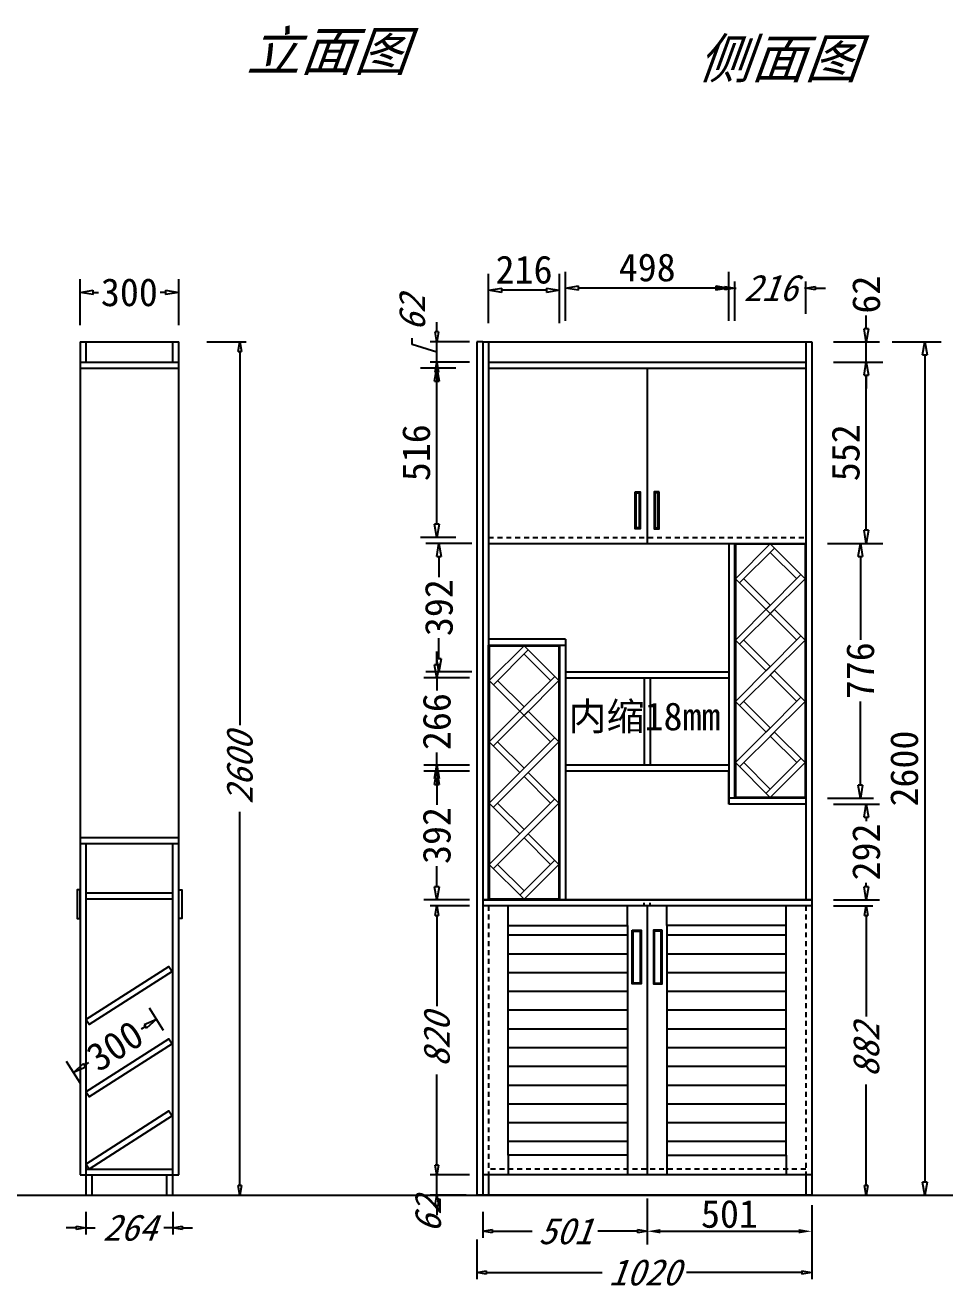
# Model space of a CAD drawing. Header units: millimetres. Extents: x 366509 to 398313, y -1245498 to -1202747.
# Drawn here: x 387162 to 389962, y -1229174 to -1225322 of the extents above; entities that cross this region are included whole.
import ezdxf

# ---------------------------------------------------------------- set-up
doc = ezdxf.new("R2010")
doc.units = ezdxf.units.MM
doc.header["$LTSCALE"] = 20
doc.linetypes.add('JIS_02_0.7', pattern=[1.35, 0.75, -0.6])
doc.layers.get('Defpoints').update_dxf_attribs({"color": 250})
doc.styles.get("Standard").update_dxf_attribs({"font": 'SimSun.ttf', "height": 85})
doc.styles.add('text', font='SimSun.ttf', dxfattribs={"height": 85})
doc.styles.add('汉字', font='SimSun.ttf', dxfattribs={"oblique": 20, "height": 80})
doc.dimstyles.new('200', dxfattribs={"dimtxt": 90, "dimasz": 40, "dimexe": 50, "dimexo": 100, "dimgap": 20, "dimtad": 1, "dimdec": 0, "dimtxsty": 'Standard', "dimblk": 'CLOSEDBLANK', "dimcen": 100, "dimdle": 50, "dimclrd": 256, "dimclre": 256, "dimclrt": 256, "dimadec": 0, "dimazin": 0, "dimtfac": 1, "dimtdec": 0, "dimtmove": 2, "dimatfit": 3, "dimldrblk": 'CLOSEDBLANK', "dimfxl": 100, "dimfxlon": 1, "dimlwd": 25, "dimlwe": 25, "dimarcsym": 0})
doc.dimstyles.new('ISO-25', dxfattribs={"dimtxt": 2.5, "dimasz": 2.5, "dimexe": 1.25, "dimexo": 0.625, "dimtad": 1, "dimtxsty": 'Standard', "dimcen": 2.5, "dimadec": 0, "dimazin": 0, "dimtfac": 1, "dimtmove": 0, "dimatfit": 3, "dimfxl": 1, "dimarcsym": 0})
doc.dimstyles.get("Standard").update_dxf_attribs({"dimtxt": 0.18, "dimasz": 0.18, "dimexe": 0.18, "dimexo": 0.0625, "dimgap": 0.09, "dimtad": 0, "dimtih": 1, "dimtoh": 1, "dimdec": 4, "dimzin": 0, "dimdsep": 46, "dimtxsty": 'Standard', "dimcen": 0.09, "dimadec": 0, "dimazin": 0, "dimtfac": 1, "dimtdec": 4, "dimtofl": 0, "dimtmove": 0, "dimatfit": 3, "dimfxl": 1, "dimtolj": 1, "dimtzin": 0, "dimarcsym": 0})
doc.dimstyles.new('周文晶', dxfattribs={"dimtxt": 70, "dimasz": 40, "dimexe": 40, "dimexo": 30, "dimgap": 10, "dimtad": 0, "dimdec": 0, "dimtxsty": 'Standard', "dimblk": 'CLOSEDBLANK', "dimcen": 200, "dimclrd": 256, "dimclre": 256, "dimadec": 0, "dimazin": 0, "dimtfac": 1, "dimtdec": 0, "dimtmove": 0, "dimatfit": 3, "dimldrblk": 'CLOSEDBLANK', "dimfxl": 100, "dimfxlon": 1, "dimarcsym": 0})

# ---------------------------------------------------------------- blocks, each defined once
blk = doc.blocks.new('_ClosedBlank')
at = {"color": 0, "linetype": 'ByBlock', "lineweight": -2}
for p, q in [((-1, 0.167), (0, 0)), ((-1, 0.167), (-1, -0.167)), ((0, 0), (-1, -0.167))]:
    blk.add_line(p, q, dxfattribs=at)
blk = doc.blocks.new('*D1205')
at = {"lineweight": 25, "transparency": 16777216}
for p, q in [((387346.6, -1228936.6), (387346.6, -1229005.6)), ((387611, -1228936.6), (387611, -1229005.6)), ((387316.6, -1228985.6), (387286.6, -1228985.6)), ((387346.6, -1228985.6), (387374.2, -1228985.6)), ((387611, -1228985.6), (387583.4, -1228985.6)), ((387641, -1228985.6), (387671, -1228985.6))]:
    blk.add_line(p, q, dxfattribs=at)
at = {"layer": 'Defpoints', "color": 0, "transparency": 16777216}
for p in [(387346.6, -1228886.6), (387611, -1228886.6), (387611, -1228985.6)]:
    blk.add_point(p, dxfattribs=at)
at = {"lineweight": 25, "transparency": 16777216, "xscale": 30, "yscale": 30, "zscale": 30}
blk.add_blockref('_ClosedBlank', (387346.6, -1228985.6), dxfattribs=at)
at = {"lineweight": 25, "transparency": 16777216, "xscale": 30, "yscale": 30, "zscale": 30, "rotation": 180}
blk.add_blockref('_ClosedBlank', (387611, -1228985.6), dxfattribs=at)
at = {"lineweight": -3, "transparency": 16777216, "insert": (387478.8, -1228985.6), "char_height": 80, "attachment_point": 5, "style": '汉字'}
blk.add_mtext('264', dxfattribs=at)
blk = doc.blocks.new('*D1206')
at = {"lineweight": 25, "transparency": 16777216}
for p, q in [((387714.9, -1226286.6), (387834.9, -1226286.6)), ((387814.9, -1226316.6), (387814.9, -1227454.4)), ((387814.9, -1228856.6), (387814.9, -1227718.7)), ((387714.9, -1228886.6), (387834.9, -1228886.6))]:
    blk.add_line(p, q, dxfattribs=at)
at = {"layer": 'Defpoints', "color": 0, "transparency": 16777216}
for p in [(387629, -1226286.6), (387629, -1228886.6), (387814.9, -1228886.6)]:
    blk.add_point(p, dxfattribs=at)
at = {"lineweight": 25, "transparency": 16777216, "xscale": 30, "yscale": 30, "zscale": 30}
for p, rotation in [((387814.9, -1226286.6), 90), ((387814.9, -1228886.6), 270)]:
    blk.add_blockref('_ClosedBlank', p, dxfattribs=dict(at, rotation=rotation))
at = {"lineweight": -3, "transparency": 16777216, "insert": (387814.9, -1227586.6), "char_height": 80, "attachment_point": 5, "rotation": 90, "style": '汉字'}
blk.add_mtext('2600', dxfattribs=at)
blk = doc.blocks.new('*D1192')
at = {"lineweight": -2, "transparency": 16777216}
for p, q in [((387583, -1228384.3), (387539.7, -1228316.7)), ((387527.6, -1228372), (387514.2, -1228380.6)), ((387330.4, -1228546.1), (387287.1, -1228478.6)), ((387342.4, -1228490.7), (387355.8, -1228482.1))]:
    blk.add_line(p, q, dxfattribs=at)
at = {"layer": 'Defpoints', "color": 0, "transparency": 16777216}
for p in [(387561.3, -1228350.4), (387599.2, -1228409.5), (387346.6, -1228571.4)]:
    blk.add_point(p, dxfattribs=at)
at = {"lineweight": -2, "transparency": 16777216, "xscale": 40, "yscale": 40, "zscale": 40}
for p, rotation in [((387561.3, -1228350.4), 32.65196531533646), ((387308.7, -1228512.3), 212.6519653153365)]:
    blk.add_blockref('_ClosedBlank', p, dxfattribs=dict(at, rotation=rotation))
at = {"color": 0, "transparency": 16777216, "insert": (387435, -1228431.3), "char_height": 85, "attachment_point": 5, "rotation": 32.652}
blk.add_mtext('300', dxfattribs=at)
blk = doc.blocks.new('*D1193')
at = {"lineweight": -2, "transparency": 16777216}
for p, q in [((387328.6, -1226236.2), (387328.6, -1226096.2)), ((387629, -1226236.2), (387629, -1226096.2)), ((387368.6, -1226136.2), (387384.7, -1226136.2)), ((387589, -1226136.2), (387572.9, -1226136.2))]:
    blk.add_line(p, q, dxfattribs=at)
at = {"layer": 'Defpoints', "color": 0, "transparency": 16777216}
for p in [(387629, -1226136.2), (387328.6, -1226286.6), (387629, -1226286.6)]:
    blk.add_point(p, dxfattribs=at)
at = {"lineweight": -2, "transparency": 16777216, "xscale": 40, "yscale": 40, "zscale": 40, "rotation": 180}
blk.add_blockref('_ClosedBlank', (387328.6, -1226136.2), dxfattribs=at)
at = {"lineweight": -2, "transparency": 16777216, "xscale": 40, "yscale": 40, "zscale": 40}
blk.add_blockref('_ClosedBlank', (387629, -1226136.2), dxfattribs=at)
at = {"color": 0, "transparency": 16777216, "insert": (387478.8, -1226136.2), "char_height": 85, "attachment_point": 5}
blk.add_mtext('300', dxfattribs=at)
blk = doc.blocks.new('*D1159')
at = {"lineweight": 25, "transparency": 16777216}
for p, q in [((388415.2, -1228794.6), (388415.2, -1228764.6)), ((388515.2, -1228824.6), (388395.2, -1228824.6)), ((388415.2, -1228886.6), (388415.2, -1228824.6)), ((388505, -1228886.6), (388395.2, -1228886.6)), ((388415.2, -1228916.6), (388415.2, -1228946.6))]:
    blk.add_line(p, q, dxfattribs=at)
at = {"layer": 'Defpoints', "color": 0, "transparency": 16777216}
for p in [(388415.2, -1228824.6), (388573, -1228824.6), (388555, -1228886.6)]:
    blk.add_point(p, dxfattribs=at)
at = {"lineweight": 25, "transparency": 16777216, "xscale": 30, "yscale": 30, "zscale": 30}
for p, rotation in [((388415.2, -1228824.6), 270), ((388415.2, -1228886.6), 90)]:
    blk.add_blockref('_ClosedBlank', p, dxfattribs=dict(at, rotation=rotation))
at = {"lineweight": -3, "transparency": 16777216, "insert": (388388.6, -1228946.6), "char_height": 80, "attachment_point": 5, "rotation": 90, "style": '汉字'}
blk.add_mtext('62', dxfattribs=at)
blk = doc.blocks.new('*D1160')
at = {"lineweight": 25, "transparency": 16777216}
for p, q in [((388515.2, -1228004.6), (388395.2, -1228004.6)), ((388415.2, -1228034.6), (388415.2, -1228310.4)), ((388415.2, -1228794.6), (388415.2, -1228518.7)), ((388515.2, -1228824.6), (388395.2, -1228824.6))]:
    blk.add_line(p, q, dxfattribs=at)
at = {"layer": 'Defpoints', "color": 0, "transparency": 16777216}
for p in [(388415.2, -1228004.6), (388573, -1228004.6), (388573, -1228824.6)]:
    blk.add_point(p, dxfattribs=at)
at = {"lineweight": 25, "transparency": 16777216, "xscale": 30, "yscale": 30, "zscale": 30}
for p, rotation in [((388415.2, -1228004.6), 90), ((388415.2, -1228824.6), 270)]:
    blk.add_blockref('_ClosedBlank', p, dxfattribs=dict(at, rotation=rotation))
at = {"lineweight": -3, "transparency": 16777216, "insert": (388415.2, -1228414.6), "char_height": 80, "attachment_point": 5, "rotation": 90, "style": '汉字'}
blk.add_mtext('820', dxfattribs=at)
blk = doc.blocks.new('*D1161')
at = {"lineweight": 25, "transparency": 16777216}
for p, q in [((388537, -1229021.7), (388537, -1229141.7)), ((389557, -1229021.7), (389557, -1229141.7)), ((388567, -1229121.7), (388918.4, -1229121.7)), ((389527, -1229121.7), (389175.6, -1229121.7))]:
    blk.add_line(p, q, dxfattribs=at)
at = {"layer": 'Defpoints', "color": 0, "transparency": 16777216}
for p in [(388537, -1228886.6), (389557, -1228886.6), (389557, -1229121.7)]:
    blk.add_point(p, dxfattribs=at)
at = {"lineweight": 25, "transparency": 16777216, "xscale": 30, "yscale": 30, "zscale": 30, "rotation": 180}
blk.add_blockref('_ClosedBlank', (388537, -1229121.7), dxfattribs=at)
at = {"lineweight": 25, "transparency": 16777216, "xscale": 30, "yscale": 30, "zscale": 30}
blk.add_blockref('_ClosedBlank', (389557, -1229121.7), dxfattribs=at)
at = {"lineweight": -3, "transparency": 16777216, "insert": (389047, -1229121.7), "char_height": 80, "attachment_point": 5, "style": '汉字'}
blk.add_mtext('1020', dxfattribs=at)
blk = doc.blocks.new('*D1162')
at = {"lineweight": 25, "transparency": 16777216}
for p, q in [((389623.3, -1228004.6), (389743.3, -1228004.6)), ((389723.3, -1228034.6), (389723.3, -1228342.1)), ((389723.3, -1228856.6), (389723.3, -1228549)), ((389623.3, -1228886.6), (389743.3, -1228886.6))]:
    blk.add_line(p, q, dxfattribs=at)
at = {"layer": 'Defpoints', "color": 0, "transparency": 16777216}
for p in [(389557, -1228004.6), (389539, -1228886.6), (389723.3, -1228886.6)]:
    blk.add_point(p, dxfattribs=at)
at = {"lineweight": 25, "transparency": 16777216, "xscale": 30, "yscale": 30, "zscale": 30}
for p, rotation in [((389723.3, -1228004.6), 90), ((389723.3, -1228886.6), 270)]:
    blk.add_blockref('_ClosedBlank', p, dxfattribs=dict(at, rotation=rotation))
at = {"lineweight": -3, "transparency": 16777216, "insert": (389723.3, -1228445.6), "char_height": 80, "attachment_point": 5, "rotation": 90, "style": '汉字'}
blk.add_mtext('882', dxfattribs=at)
blk = doc.blocks.new('*D1196')
at = {"lineweight": 25, "transparency": 16777216}
for p, q in [((388415.2, -1226256.7), (388415.2, -1226226.7)), ((388340.2, -1226295.2), (388340.2, -1226275.2)), ((388415.2, -1226317.7), (388340.2, -1226295.2)), ((388515.2, -1226286.7), (388395.2, -1226286.7)), ((388415.2, -1226348.7), (388415.2, -1226286.7)), ((388415.2, -1226348.7), (388415.2, -1226286.7)), ((388515.2, -1226348.7), (388395.2, -1226348.7)), ((388415.2, -1226378.7), (388415.2, -1226408.7))]:
    blk.add_line(p, q, dxfattribs=at)
at = {"layer": 'Defpoints', "color": 0, "transparency": 16777216}
for p in [(388415.2, -1226286.7), (388573, -1226286.7), (388573, -1226348.7)]:
    blk.add_point(p, dxfattribs=at)
at = {"lineweight": 25, "transparency": 16777216, "xscale": 30, "yscale": 30, "zscale": 30}
for p, rotation in [((388415.2, -1226286.7), 270), ((388415.2, -1226348.7), 90)]:
    blk.add_blockref('_ClosedBlank', p, dxfattribs=dict(at, rotation=rotation))
at = {"lineweight": -3, "transparency": 16777216, "insert": (388340.2, -1226200.4), "char_height": 80, "attachment_point": 5, "rotation": 90, "style": '汉字'}
blk.add_mtext('62', dxfattribs=at)
blk = doc.blocks.new('*D1163')
at = {"lineweight": 25, "transparency": 16777216}
for p, q in [((389056, -1228896.1), (389056, -1229016.1)), ((388555, -1228936.6), (388555, -1229016.1)), ((388585, -1228996.1), (388705.1, -1228996.1)), ((389026, -1228996.1), (388905.8, -1228996.1))]:
    blk.add_line(p, q, dxfattribs=at)
at = {"layer": 'Defpoints', "color": 0, "transparency": 16777216}
for p in [(389056, -1228824.6), (388555, -1228886.6), (388555, -1228996.1)]:
    blk.add_point(p, dxfattribs=at)
at = {"lineweight": 25, "transparency": 16777216, "xscale": 30, "yscale": 30, "zscale": 30, "rotation": 180}
blk.add_blockref('_ClosedBlank', (388555, -1228996.1), dxfattribs=at)
at = {"lineweight": 25, "transparency": 16777216, "xscale": 30, "yscale": 30, "zscale": 30}
blk.add_blockref('_ClosedBlank', (389056, -1228996.1), dxfattribs=at)
at = {"lineweight": -3, "transparency": 16777216, "insert": (388805.5, -1228996.1), "char_height": 80, "attachment_point": 5, "style": '汉字'}
blk.add_mtext('501', dxfattribs=at)
blk = doc.blocks.new('*D1164')
at = {"lineweight": 25, "transparency": 16777216}
for p, q in [((389801.6, -1226286.7), (389951.6, -1226286.7)), ((389901.6, -1226326.7), (389901.6, -1228846.6)), ((389801.6, -1228886.6), (389951.6, -1228886.6))]:
    blk.add_line(p, q, dxfattribs=at)
at = {"layer": 'Defpoints', "color": 0, "transparency": 16777216}
for p in [(389395, -1226286.7), (389395, -1228886.6), (389901.6, -1228886.6)]:
    blk.add_point(p, dxfattribs=at)
at = {"lineweight": 25, "transparency": 16777216, "xscale": 40, "yscale": 40, "zscale": 40}
for p, rotation in [((389901.6, -1226286.7), 90), ((389901.6, -1228886.6), 270)]:
    blk.add_blockref('_ClosedBlank', p, dxfattribs=dict(at, rotation=rotation))
at = {"lineweight": -3, "transparency": 16777216, "insert": (389839.1, -1227586.6), "char_height": 85, "attachment_point": 5, "rotation": 90}
blk.add_mtext('2600', dxfattribs=at)
blk = doc.blocks.new('*D1197')
at = {"lineweight": 25, "transparency": 16777216}
for p, q in [((388473, -1226366.7), (388365.2, -1226366.7)), ((388415.2, -1226842.6), (388415.2, -1226406.7)), ((388473, -1226882.6), (388365.2, -1226882.6))]:
    blk.add_line(p, q, dxfattribs=at)
at = {"layer": 'Defpoints', "color": 0, "transparency": 16777216}
for p in [(388415.2, -1226366.7), (388573, -1226366.7), (388573, -1226882.6)]:
    blk.add_point(p, dxfattribs=at)
at = {"lineweight": 25, "transparency": 16777216, "xscale": 40, "yscale": 40, "zscale": 40}
for p, rotation in [((388415.2, -1226366.7), 90), ((388415.2, -1226882.6), 270)]:
    blk.add_blockref('_ClosedBlank', p, dxfattribs=dict(at, rotation=rotation))
at = {"lineweight": -3, "transparency": 16777216, "insert": (388352.7, -1226624.6), "char_height": 85, "attachment_point": 5, "rotation": 90}
blk.add_mtext('516', dxfattribs=at)
blk = doc.blocks.new('*D1165')
at = {"lineweight": 25, "transparency": 16777216}
for p, q in [((389639, -1226348.7), (389773.3, -1226348.7)), ((389723.3, -1226860.6), (389723.3, -1226388.7)), ((389639, -1226900.6), (389773.3, -1226900.6))]:
    blk.add_line(p, q, dxfattribs=at)
at = {"layer": 'Defpoints', "color": 0, "transparency": 16777216}
for p in [(389539, -1226348.7), (389723.3, -1226348.7), (389539, -1226900.6)]:
    blk.add_point(p, dxfattribs=at)
at = {"lineweight": 25, "transparency": 16777216, "xscale": 40, "yscale": 40, "zscale": 40}
for p, rotation in [((389723.3, -1226348.7), 90), ((389723.3, -1226900.6), 270)]:
    blk.add_blockref('_ClosedBlank', p, dxfattribs=dict(at, rotation=rotation))
at = {"lineweight": -3, "transparency": 16777216, "insert": (389660.8, -1226624.6), "char_height": 85, "attachment_point": 5, "rotation": 90}
blk.add_mtext('552', dxfattribs=at)
blk = doc.blocks.new('*D1166')
at = {"color": 0, "lineweight": -2, "transparency": 16777216}
for p, q in [((389056, -1228896.1), (389056, -1229036.1)), ((389557, -1228916.6), (389557, -1229036.1)), ((389096, -1228996.1), (389517, -1228996.1))]:
    blk.add_line(p, q, dxfattribs=at)
at = {"color": 0, "transparency": 16777216}
for points in [[(389096, -1228989.4), (389096, -1229002.8), (389056, -1228996.1)], [(389517, -1228989.4), (389517, -1229002.8), (389557, -1228996.1)]]:
    blk.add_solid(points, dxfattribs=at)
at = {"layer": 'Defpoints', "color": 0, "transparency": 16777216}
for p in [(389056, -1228824.6), (389557, -1228886.6), (389557, -1228996.1)]:
    blk.add_point(p, dxfattribs=at)
at = {"color": 0, "lineweight": -3, "transparency": 16777216, "insert": (389306.5, -1228943.6), "char_height": 85, "attachment_point": 5}
blk.add_mtext('501', dxfattribs=at)
blk = doc.blocks.new('*D1168')
at = {"lineweight": -2, "transparency": 16777216}
for p, q in [((389723.3, -1226246.7), (389723.3, -1226206.7)), ((389623.3, -1226286.7), (389763.3, -1226286.7)), ((389723.3, -1226348.7), (389723.3, -1226286.7)), ((389623.3, -1226348.7), (389763.3, -1226348.7)), ((389723.3, -1226388.7), (389723.3, -1226428.7))]:
    blk.add_line(p, q, dxfattribs=at)
at = {"layer": 'Defpoints', "color": 0, "transparency": 16777216}
for p in [(389539, -1226286.7), (389723.3, -1226286.7), (389539, -1226348.7)]:
    blk.add_point(p, dxfattribs=at)
at = {"lineweight": -2, "transparency": 16777216, "xscale": 40, "yscale": 40, "zscale": 40}
for p, rotation in [((389723.3, -1226286.7), 270), ((389723.3, -1226348.7), 90)]:
    blk.add_blockref('_ClosedBlank', p, dxfattribs=dict(at, rotation=rotation))
at = {"color": 0, "transparency": 16777216, "insert": (389723.3, -1226142.9), "char_height": 85, "attachment_point": 5, "rotation": 90}
blk.add_mtext('62', dxfattribs=at)
blk = doc.blocks.new('sdfgergewr')
at = {"color": 0, "lineweight": 18}
for p, q in [((113815.5, -2239.8), (113921.5, -2133.7)), ((113828.2, -2252.5), (113934.3, -2146.5)), ((113921.5, -2133.7), (114027.6, -2239.8)), ((113921.5, -2159.2), (114002.1, -2239.8)), ((114014.9, -2227.1), (113908.8, -2333.1)), ((113908.8, -2333.1), (113815.5, -2239.8)), ((113921.5, -2320.4), (113840.9, -2239.8)), ((114027.6, -2239.8), (113921.5, -2345.9)), ((113815.5, -2426.5), (113921.5, -2320.4)), ((113828.2, -2439.2), (113934.3, -2333.1)), ((113908.8, -2333.1), (114002.1, -2426.5)), ((113934.3, -2333.1), (114027.6, -2426.5)), ((113908.8, -2519.8), (113815.5, -2426.5)), ((113921.5, -2507.1), (113840.9, -2426.5)), ((114014.9, -2413.7), (113908.8, -2519.8)), ((114027.6, -2426.5), (113921.5, -2532.5)), ((113815.5, -2613.1), (113921.5, -2507.1)), ((113828.2, -2625.9), (113934.3, -2519.8)), ((113921.5, -2532.5), (114002.1, -2613.1)), ((113934.3, -2519.8), (114027.6, -2613.1)), ((113908.8, -2706.5), (113815.5, -2613.1)), ((113921.5, -2693.8), (113840.9, -2613.1)), ((114014.9, -2600.4), (113908.8, -2706.5)), ((114027.6, -2613.1), (113921.5, -2719.2)), ((113815.5, -2799.8), (113921.5, -2693.8)), ((113828.2, -2812.6), (113934.3, -2706.5)), ((113921.5, -2719.2), (114002.1, -2799.8)), ((113934.3, -2706.5), (114027.6, -2799.8)), ((113921.5, -2905.9), (113815.5, -2799.8)), ((113921.5, -2880.4), (113840.9, -2799.8)), ((114014.9, -2787.1), (113908.8, -2893.2)), ((114027.6, -2799.8), (113921.5, -2905.9))]:
    blk.add_line(p, q, dxfattribs=at)
blk = doc.blocks.new('3433333')
for p, q in [((383237, -1230151.6), (383237, -1230923.8)), ((383237, -1230151.6), (383449.2, -1230151.6)), ((383449.2, -1230151.6), (383449.2, -1230923.8)), ((383237, -1230923.8), (383449.2, -1230923.8))]:
    blk.add_line(p, q)
for points in [[(383451.2, -1230925.8), (383235, -1230925.8), (383235, -1230149.6), (383451.2, -1230149.6)], [(383449.2, -1230923.8), (383237, -1230923.8), (383237, -1230151.6), (383449.2, -1230151.6)]]:
    blk.add_lwpolyline(points, close=True)
at = {"lineweight": -3}
blk.add_blockref('sdfgergewr', (269421.6, -1228017.9), dxfattribs=at)
blk = doc.blocks.new('*D1224')
at = {"lineweight": -2, "transparency": 16777216}
for p, q in [((388515.2, -1227594.7), (388375.2, -1227594.7)), ((388415.2, -1227634.7), (388415.2, -1227697.3)), ((388415.2, -1227946.6), (388415.2, -1227884)), ((388515.2, -1227986.6), (388375.2, -1227986.6))]:
    blk.add_line(p, q, dxfattribs=at)
at = {"layer": 'Defpoints', "color": 0, "transparency": 16777216}
for p in [(388807.1, -1227594.7), (388415.2, -1227986.6), (388807.1, -1227986.6)]:
    blk.add_point(p, dxfattribs=at)
at = {"lineweight": -2, "transparency": 16777216, "xscale": 40, "yscale": 40, "zscale": 40}
for p, rotation in [((388415.2, -1227594.7), 90), ((388415.2, -1227986.6), 270)]:
    blk.add_blockref('_ClosedBlank', p, dxfattribs=dict(at, rotation=rotation))
at = {"color": 0, "transparency": 16777216, "insert": (388415.2, -1227790.6), "char_height": 85, "attachment_point": 5, "rotation": 90}
blk.add_mtext('392', dxfattribs=at)
blk = doc.blocks.new('*D1225')
at = {"lineweight": -2, "transparency": 16777216}
for p, q in [((388415.2, -1227270.4), (388415.2, -1227230.4)), ((388515.2, -1227310.4), (388375.2, -1227310.4)), ((388415.2, -1227310.4), (388415.2, -1227349)), ((388415.2, -1227576.7), (388415.2, -1227538.1)), ((388515.2, -1227576.7), (388375.2, -1227576.7)), ((388415.2, -1227616.7), (388415.2, -1227656.7))]:
    blk.add_line(p, q, dxfattribs=at)
at = {"layer": 'Defpoints', "color": 0, "transparency": 16777216}
for p in [(388415.2, -1227310.4), (388807.1, -1227310.4), (388807.1, -1227576.7)]:
    blk.add_point(p, dxfattribs=at)
at = {"lineweight": -2, "transparency": 16777216, "xscale": 40, "yscale": 40, "zscale": 40}
for p, rotation in [((388415.2, -1227310.4), 270), ((388415.2, -1227576.7), 90)]:
    blk.add_blockref('_ClosedBlank', p, dxfattribs=dict(at, rotation=rotation))
at = {"color": 0, "transparency": 16777216, "insert": (388415.2, -1227443.6), "char_height": 85, "attachment_point": 5, "rotation": 90}
blk.add_mtext('266', dxfattribs=at)
blk = doc.blocks.new('*D1226')
at = {"lineweight": -2, "transparency": 16777216}
for p, q in [((388521.8, -1226900.6), (388381.8, -1226900.6)), ((388421.8, -1226940.6), (388421.8, -1227003.1)), ((388421.8, -1227252.4), (388421.8, -1227189.8)), ((388521.8, -1227292.4), (388381.8, -1227292.4))]:
    blk.add_line(p, q, dxfattribs=at)
at = {"layer": 'Defpoints', "color": 0, "transparency": 16777216}
for p in [(388421.8, -1226900.6), (388573, -1226900.6), (388807.1, -1227292.4)]:
    blk.add_point(p, dxfattribs=at)
at = {"lineweight": -2, "transparency": 16777216, "xscale": 40, "yscale": 40, "zscale": 40}
for p, rotation in [((388421.8, -1226900.6), 90), ((388421.8, -1227292.4), 270)]:
    blk.add_blockref('_ClosedBlank', p, dxfattribs=dict(at, rotation=rotation))
at = {"color": 0, "transparency": 16777216, "insert": (388421.8, -1227096.5), "char_height": 85, "attachment_point": 5, "rotation": 90}
blk.add_mtext('392', dxfattribs=at)
blk = doc.blocks.new('*D1227')
at = {"lineweight": -2, "transparency": 16777216}
for p, q in [((389623.3, -1227694.7), (389763.3, -1227694.7)), ((389723.3, -1227734.7), (389723.3, -1227746.8)), ((389723.3, -1227946.6), (389723.3, -1227934.5)), ((389623.3, -1227986.6), (389763.3, -1227986.6))]:
    blk.add_line(p, q, dxfattribs=at)
at = {"layer": 'Defpoints', "color": 0, "transparency": 16777216}
for p in [(389539, -1227694.7), (389539, -1227986.6), (389723.3, -1227986.6)]:
    blk.add_point(p, dxfattribs=at)
at = {"lineweight": -2, "transparency": 16777216, "xscale": 40, "yscale": 40, "zscale": 40}
for p, rotation in [((389723.3, -1227694.7), 90), ((389723.3, -1227986.6), 270)]:
    blk.add_blockref('_ClosedBlank', p, dxfattribs=dict(at, rotation=rotation))
at = {"color": 0, "transparency": 16777216, "insert": (389723.3, -1227840.6), "char_height": 85, "attachment_point": 5, "rotation": 90}
blk.add_mtext('292', dxfattribs=at)
blk = doc.blocks.new('*D1228')
at = {"lineweight": -2, "transparency": 16777216}
for p, q in [((389605.2, -1226900.6), (389745.2, -1226900.6)), ((389705.2, -1226940.6), (389705.2, -1227194.8)), ((389705.2, -1227636.7), (389705.2, -1227382.5)), ((389605.2, -1227676.7), (389745.2, -1227676.7))]:
    blk.add_line(p, q, dxfattribs=at)
at = {"layer": 'Defpoints', "color": 0, "transparency": 16777216}
for p in [(389539, -1226900.6), (389705.2, -1226900.6), (389539, -1227676.7)]:
    blk.add_point(p, dxfattribs=at)
at = {"lineweight": -2, "transparency": 16777216, "xscale": 40, "yscale": 40, "zscale": 40}
for p, rotation in [((389705.2, -1226900.6), 90), ((389705.2, -1227676.7), 270)]:
    blk.add_blockref('_ClosedBlank', p, dxfattribs=dict(at, rotation=rotation))
at = {"color": 0, "transparency": 16777216, "insert": (389705.2, -1227288.6), "char_height": 85, "attachment_point": 5, "rotation": 90}
blk.add_mtext('776', dxfattribs=at)
blk = doc.blocks.new('*D1229')
at = {"lineweight": 25, "transparency": 16777216}
for p, q in [((389322.8, -1226223), (389322.8, -1226103)), ((389539, -1226201.7), (389539, -1226103)), ((389292.8, -1226123), (389262.8, -1226123)), ((389322.8, -1226123), (389327.2, -1226123)), ((389539, -1226123), (389534.6, -1226123)), ((389569, -1226123), (389599, -1226123))]:
    blk.add_line(p, q, dxfattribs=at)
at = {"layer": 'Defpoints', "color": 0, "transparency": 16777216}
for p in [(389539, -1226123), (389539, -1226251.7), (389322.8, -1226900.6)]:
    blk.add_point(p, dxfattribs=at)
at = {"lineweight": 25, "transparency": 16777216, "xscale": 30, "yscale": 30, "zscale": 30}
blk.add_blockref('_ClosedBlank', (389322.8, -1226123), dxfattribs=at)
at = {"lineweight": 25, "transparency": 16777216, "xscale": 30, "yscale": 30, "zscale": 30, "rotation": 180}
blk.add_blockref('_ClosedBlank', (389539, -1226123), dxfattribs=at)
at = {"lineweight": -3, "transparency": 16777216, "insert": (389430.9, -1226123), "char_height": 80, "attachment_point": 5, "style": '汉字'}
blk.add_mtext('216', dxfattribs=at)
blk = doc.blocks.new('*D1230')
at = {"lineweight": 25, "transparency": 16777216}
for p, q in [((388807.1, -1226223), (388807.1, -1226073)), ((389304.8, -1226223), (389304.8, -1226073)), ((389264.8, -1226123), (388847.1, -1226123))]:
    blk.add_line(p, q, dxfattribs=at)
at = {"layer": 'Defpoints', "color": 0, "transparency": 16777216}
for p in [(388807.1, -1226123), (389304.8, -1226900.6), (388807.1, -1227210.4)]:
    blk.add_point(p, dxfattribs=at)
at = {"lineweight": 25, "transparency": 16777216, "xscale": 40, "yscale": 40, "zscale": 40, "rotation": 180}
blk.add_blockref('_ClosedBlank', (388807.1, -1226123), dxfattribs=at)
at = {"lineweight": 25, "transparency": 16777216, "xscale": 40, "yscale": 40, "zscale": 40}
blk.add_blockref('_ClosedBlank', (389304.8, -1226123), dxfattribs=at)
at = {"lineweight": -3, "transparency": 16777216, "insert": (389056, -1226060.5), "char_height": 85, "attachment_point": 5}
blk.add_mtext('498', dxfattribs=at)
blk = doc.blocks.new('*D1231')
at = {"lineweight": 25, "transparency": 16777216}
for p, q in [((388573, -1226229.7), (388573, -1226079.7)), ((388789.1, -1226229.7), (388789.1, -1226079.7)), ((388749.1, -1226129.7), (388613, -1226129.7))]:
    blk.add_line(p, q, dxfattribs=at)
at = {"layer": 'Defpoints', "color": 0, "transparency": 16777216}
for p in [(388573, -1226129.7), (388789.1, -1227212.4), (388573, -1227253.6)]:
    blk.add_point(p, dxfattribs=at)
at = {"lineweight": 25, "transparency": 16777216, "xscale": 40, "yscale": 40, "zscale": 40, "rotation": 180}
blk.add_blockref('_ClosedBlank', (388573, -1226129.7), dxfattribs=at)
at = {"lineweight": 25, "transparency": 16777216, "xscale": 40, "yscale": 40, "zscale": 40}
blk.add_blockref('_ClosedBlank', (388789.1, -1226129.7), dxfattribs=at)
at = {"lineweight": -3, "transparency": 16777216, "insert": (388681, -1226067.2), "char_height": 85, "attachment_point": 5}
blk.add_mtext('216', dxfattribs=at)

msp = doc.modelspace()

# ---------------------------------------------------------------- hatches: boundary and pattern name
at = {"lineweight": -3}
h = msp.add_hatch(dxfattribs=at)
h.set_pattern_fill('LINE', color=250, scale=18, style=0)
h.set_pattern_definition([(0, (267636.236, -1220835.35), (0, 57.15), [])])
h.paths.add_polyline_path([(389478.961, -1228064.551), (389115.961, -1228064.551), (389115.961, -1228764.551), (389478.961, -1228764.551)])
h.paths.add_polyline_path([(388632.961, -1228064.551), (388632.961, -1228764.551), (388995.961, -1228764.551), (388995.961, -1228064.551)])

# ---------------------------------------------------------------- linework, layer by layer
for p, q in [((387328.605, -1226286.551), (387628.992, -1226286.551)), ((387328.605, -1226286.551), (387328.605, -1228824.551)), ((387346.605, -1226286.551), (387346.605, -1226348.551)), ((387610.992, -1226348.551), (387610.992, -1226286.551)), ((387628.992, -1228824.551), (387628.992, -1226286.551)), ((388536.961, -1226286.686), (388536.961, -1228886.551)), ((388554.961, -1226286.686), (388554.961, -1228886.551)), ((388554.961, -1226286.686), (389556.961, -1226286.686)), ((388572.961, -1226286.686), (388572.961, -1227986.551)), ((389283.072, -1226286.686), (389556.961, -1226286.686)), ((389538.961, -1226286.686), (389538.961, -1227986.551)), ((389556.961, -1226286.686), (389556.961, -1228886.551)), ((387328.605, -1226348.551), (387628.992, -1226348.551)), ((387328.605, -1226366.551), (387628.992, -1226366.551)), ((388572.961, -1226348.686), (389538.961, -1226348.686)), ((388572.961, -1226366.686), (389538.961, -1226366.686)), ((388572.961, -1226900.551), (389538.961, -1226900.551)), ((387328.605, -1227796.551), (387628.992, -1227796.551)), ((387328.605, -1227814.551), (387628.992, -1227814.551)), ((387346.605, -1227814.551), (387346.605, -1228886.551)), ((387610.992, -1228886.551), (387610.992, -1227814.551)), ((387346.605, -1227965.551), (387610.992, -1227965.551)), ((387346.605, -1227983.551), (387610.992, -1227983.551)), ((389556.961, -1227986.551), (388554.961, -1227986.551)), ((388554.961, -1227986.551), (389556.961, -1227986.551)), ((389556.961, -1228004.551), (388554.961, -1228004.551)), ((389556.961, -1228004.551), (388554.961, -1228004.551)), ((388632.961, -1228064.551), (388632.961, -1228004.551)), ((388995.961, -1228064.551), (388995.961, -1228004.551)), ((389055.961, -1228004.551), (389055.961, -1228824.551)), ((389115.961, -1228064.551), (389115.961, -1228004.551)), ((389478.961, -1228064.551), (389478.961, -1228004.551)), ((388632.961, -1228764.551), (388632.961, -1228824.551)), ((388995.961, -1228764.551), (388995.961, -1228824.551)), ((389115.961, -1228764.551), (389115.961, -1228824.551)), ((389478.961, -1228764.551), (389478.961, -1228824.551)), ((387346.605, -1228806.551), (387610.992, -1228806.551)), ((387328.605, -1228824.551), (387628.992, -1228824.551)), ((387364.605, -1228824.551), (387364.605, -1228886.551)), ((387592.992, -1228886.551), (387592.992, -1228824.551)), ((389556.961, -1228824.551), (388554.961, -1228824.551)), ((389538.961, -1228824.551), (389538.961, -1228886.551)), ((387346.605, -1228886.551), (387610.992, -1228886.551)), ((389556.961, -1228886.551), (388554.961, -1228886.551))]:
    msp.add_line(p, q, dxfattribs=at)
for p, q in [((388554.961, -1226286.686), (388536.961, -1226286.686)), ((389055.961, -1226366.686), (389055.961, -1226900.551)), ((389304.829, -1226900.551), (389304.829, -1227694.712)), ((389322.829, -1226900.551), (389322.829, -1227676.712)), ((388807.093, -1227192.391), (388572.961, -1227192.391)), ((388807.093, -1227192.391), (388807.093, -1227986.551)), ((388807.093, -1227192.391), (388807.093, -1227210.391)), ((388807.093, -1227192.391), (388807.093, -1227292.391)), ((388572.961, -1227210.391), (388807.093, -1227210.391)), ((388807.093, -1227292.391), (389304.829, -1227292.391)), ((388807.093, -1227310.391), (389304.829, -1227310.391)), ((389046.961, -1227310.391), (389046.961, -1227576.712)), ((389064.961, -1227310.391), (389064.961, -1227576.712)), ((389304.829, -1227576.712), (388807.093, -1227576.712)), ((389304.829, -1227594.712), (388807.093, -1227594.712)), ((389304.829, -1227694.712), (389304.829, -1227594.712)), ((389538.961, -1227676.712), (389304.829, -1227676.712)), ((389538.961, -1227694.712), (389304.829, -1227694.712)), ((388572.961, -1228824.551), (388572.961, -1228886.551)), ((366509.141, -1228886.551), (398312.891, -1228886.551)), ((388554.961, -1228886.551), (388536.961, -1228886.551))]:
    msp.add_line(p, q)
at = {"color": 250, "linetype": 'JIS_02_0.7', "lineweight": -3}
for p, q in [((388572.961, -1226882.551), (389538.961, -1226882.551)), ((389046.961, -1228004.551), (389046.961, -1227995.551)), ((389064.961, -1228004.551), (389064.961, -1227995.551)), ((388572.961, -1228004.551), (388572.961, -1228824.551)), ((389538.961, -1228004.551), (389538.961, -1228824.551)), ((389538.961, -1228806.551), (388572.961, -1228806.551))]:
    msp.add_line(p, q, dxfattribs=at)
for points in [[(389019.148, -1226743.523), (389034.328, -1226743.523), (389034.328, -1226856.086), (389019.148, -1226856.086)], [(389022.148, -1226746.523), (389031.328, -1226746.523), (389031.328, -1226853.086), (389022.148, -1226853.086)], [(389092.773, -1226743.523), (389077.594, -1226743.523), (389077.594, -1226856.086), (389092.773, -1226856.086)], [(389089.773, -1226746.523), (389080.594, -1226746.523), (389080.594, -1226853.086), (389089.773, -1226853.086)], [(387328.605, -1227956.183), (387319.275, -1227956.183), (387319.275, -1228043.761), (387328.605, -1228043.761)], [(387628.992, -1227956.183), (387638.321, -1227956.183), (387638.321, -1228043.761), (387628.992, -1228043.761)]]:
    msp.add_lwpolyline(points, close=True)
at = {"lineweight": -3}
for points in [[(388632.961, -1228064.551), (388995.961, -1228064.551), (388995.961, -1228764.551), (388632.961, -1228764.551)], [(389010.665, -1228079.372), (389037.233, -1228079.372), (389037.233, -1228242.884), (389010.665, -1228242.884)], [(389101.257, -1228079.372), (389074.689, -1228079.372), (389074.689, -1228242.884), (389101.257, -1228242.884)], [(389478.961, -1228064.551), (389115.961, -1228064.551), (389115.961, -1228764.551), (389478.961, -1228764.551)], [(389013.665, -1228082.372), (389034.233, -1228082.372), (389034.233, -1228239.884), (389013.665, -1228239.884)], [(389098.257, -1228082.372), (389077.689, -1228082.372), (389077.689, -1228239.884), (389098.257, -1228239.884)]]:
    msp.add_lwpolyline(points, close=True, dxfattribs=at)
for points in [[(387346.605, -1228351.396), (387599.194, -1228189.536), (387608.905, -1228204.691), (387356.316, -1228366.551), (387346.605, -1228351.396)], [(387346.605, -1228571.396), (387599.194, -1228409.536), (387608.905, -1228424.691), (387356.316, -1228586.551), (387346.605, -1228571.396)], [(387346.605, -1228791.396), (387599.194, -1228629.536), (387608.905, -1228644.691), (387356.316, -1228806.551), (387346.605, -1228791.396)]]:
    msp.add_lwpolyline(points)

# ---------------------------------------------------------------- block references
for p in [(6087.795, 3249.076), (5337.927, 2939.237)]:
    msp.add_blockref('3433333', p)

# ---------------------------------------------------------------- texts
at = {"color": 0, "char_height": 120, "width": 1293.93172, "attachment_point": 1, "style": '汉字'}
for s, insert in [('立面图', (387834.924, -1225340.907)), ('侧面图', (389208.065, -1225363.533))]:
    msp.add_mtext(s, dxfattribs=dict(at, insert=insert))
at = {"insert": (388816.126, -1227384.995), "char_height": 85, "width": 635.82031, "attachment_point": 1, "style": 'text'}
msp.add_mtext('内缩18mm', dxfattribs=at)

# ---------------------------------------------------------------- dimensions: what is measured, and where the dimension line sits
at = {"lineweight": -3}
for base, p1, p2, picture, middle in [((388572.961, -1226129.682), (388789.093, -1227212.391), (388572.961, -1227253.551), '*D1231', (388681.027, -1226067.182)), ((388807.093, -1226123.015), (389304.829, -1226900.551), (388807.093, -1227210.391), '*D1230', (389055.961, -1226060.515))]:
    dim = msp.add_linear_dim(base=base, p1=p1, p2=p2, dimstyle='200', dxfattribs=at)
    dim.commit()
    dim.dimension.update_dxf_attribs({"geometry": picture, "text_midpoint": middle})
for base, p1, p2, dimstyle, override, picture, middle in [((389538.961, -1226123.015), (389322.829, -1226900.551), (389538.961, -1226251.686), 'Standard', {"dimtxt": 80, "dimasz": 30, "dimexe": 20, "dimexo": 50, "dimgap": 10, "dimtih": 0, "dimtoh": 0, "dimdec": 0, "dimzin": 8, "dimtxsty": '汉字', "dimblk": 'ClosedBlank', "dimcen": 2.5, "dimclrd": 256, "dimclre": 256, "dimclrt": 256, "dimtdec": 0, "dimtofl": 1, "dimtmove": 1, "dimldrblk": 'ClosedBlank', "dimfxl": 100, "dimfxlon": 1, "dimtolj": 0, "dimtzin": 8, "dimlwd": 25, "dimlwe": 25, "dimarcsym": 1}, '*D1229', (389430.895, -1226123.015)), ((389556.961, -1228996.095), (389055.961, -1228824.551), (389556.961, -1228886.551), 'ISO-25', {"dimtxt": 70, "dimasz": 40, "dimexe": 40, "dimexo": 30, "dimgap": 10, "dimfxl": 100, "dimfxlon": 1}, '*D1166', (389306.461, -1228943.595)), ((387610.992, -1228985.581), (387346.605, -1228886.551), (387610.992, -1228886.551), 'Standard', {"dimtxt": 80, "dimasz": 30, "dimexe": 20, "dimexo": 50, "dimgap": 10, "dimtih": 0, "dimtoh": 0, "dimdec": 0, "dimzin": 8, "dimtxsty": '汉字', "dimblk": 'ClosedBlank', "dimcen": 2.5, "dimclrd": 256, "dimclre": 256, "dimclrt": 256, "dimtdec": 0, "dimtofl": 1, "dimtmove": 1, "dimldrblk": 'ClosedBlank', "dimfxl": 100, "dimfxlon": 1, "dimtolj": 0, "dimtzin": 8, "dimlwd": 25, "dimlwe": 25, "dimarcsym": 1}, '*D1205', (387478.798, -1228985.581)), ((389556.961, -1229121.654), (388536.961, -1228886.551), (389556.961, -1228886.551), 'Standard', {"dimtxt": 80, "dimasz": 30, "dimexe": 20, "dimexo": 50, "dimgap": 10, "dimtih": 0, "dimtoh": 0, "dimdec": 0, "dimzin": 8, "dimtxsty": '汉字', "dimblk": 'ClosedBlank', "dimcen": 2.5, "dimclrd": 256, "dimclre": 256, "dimclrt": 256, "dimtdec": 0, "dimtofl": 1, "dimtmove": 1, "dimldrblk": 'ClosedBlank', "dimfxl": 100, "dimfxlon": 1, "dimtolj": 0, "dimtzin": 8, "dimlwd": 25, "dimlwe": 25, "dimarcsym": 1}, '*D1161', (389046.961, -1229121.654))]:
    dim = msp.add_linear_dim(base=base, p1=p1, p2=p2, dimstyle=dimstyle, override=override, dxfattribs=at)
    dim.commit()
    dim.dimension.update_dxf_attribs({"geometry": picture, "text_midpoint": middle})
dim = msp.add_linear_dim(base=(387628.992, -1226136.172), p1=(387328.605, -1226286.551), p2=(387628.992, -1226286.551), dimstyle='周文晶')
dim.commit()
dim.dimension.update_dxf_attribs({"geometry": '*D1193', "text_midpoint": (387478.798, -1226136.172)})
for base, p1, p2, picture, middle in [((389723.324, -1226286.686), (389538.961, -1226348.686), (389538.961, -1226286.686), '*D1168', (389723.324, -1226142.853)), ((388421.825, -1226900.551), (388807.093, -1227292.391), (388572.961, -1226900.551), '*D1226', (388421.825, -1227096.471)), ((389705.156, -1226900.551), (389538.961, -1227676.712), (389538.961, -1226900.551), '*D1228', (389705.156, -1227288.632)), ((388415.159, -1227310.391), (388807.093, -1227576.712), (388807.093, -1227310.391), '*D1225', (388415.159, -1227443.551)), ((388415.159, -1227986.551), (388807.093, -1227594.712), (388807.093, -1227986.551), '*D1224', (388415.159, -1227790.632)), ((389723.324, -1227986.551), (389538.961, -1227694.712), (389538.961, -1227986.551), '*D1227', (389723.324, -1227840.632))]:
    dim = msp.add_linear_dim(base=base, p1=p1, p2=p2, angle=90, dimstyle='周文晶')
    dim.commit()
    dim.dimension.update_dxf_attribs({"geometry": picture, "text_midpoint": middle})
for base, p1, p2, angle, picture, middle in [((388415.159, -1226286.686), (388572.961, -1226348.686), (388572.961, -1226286.686), 90, '*D1196', (388340.159, -1226265.186)), ((387814.889, -1228886.551), (387628.992, -1226286.551), (387628.992, -1228886.551), 90, '*D1206', (387814.889, -1227586.551)), ((388415.159, -1228004.551), (388572.961, -1228824.551), (388572.961, -1228004.551), 270, '*D1160', (388415.159, -1228414.551)), ((389723.324, -1228886.551), (389556.961, -1228004.551), (389538.961, -1228886.551), 90, '*D1162', (389723.324, -1228445.551)), ((388554.961, -1228996.095), (389055.961, -1228824.551), (388554.961, -1228886.551), 180, '*D1163', (388805.461, -1228996.095))]:
    dim = msp.add_linear_dim(base=base, p1=p1, p2=p2, angle=angle, dimstyle='Standard', override={"dimtxt": 80, "dimasz": 30, "dimexe": 20, "dimexo": 50, "dimgap": 10, "dimtih": 0, "dimtoh": 0, "dimdec": 0, "dimzin": 8, "dimtxsty": '汉字', "dimblk": 'ClosedBlank', "dimcen": 2.5, "dimclrd": 256, "dimclre": 256, "dimclrt": 256, "dimtdec": 0, "dimtofl": 1, "dimtmove": 1, "dimldrblk": 'ClosedBlank', "dimfxl": 100, "dimfxlon": 1, "dimtolj": 0, "dimtzin": 8, "dimlwd": 25, "dimlwe": 25, "dimarcsym": 1}, dxfattribs=at)
    dim.commit()
    dim.dimension.update_dxf_attribs({"geometry": picture, "text_midpoint": middle})
for base, p1, p2, picture, middle in [((389901.551, -1228886.551), (389395.017, -1226286.686), (389395.017, -1228886.551), '*D1164', (389839.051, -1227586.619)), ((388415.159, -1226366.686), (388572.961, -1226882.551), (388572.961, -1226366.686), '*D1197', (388352.659, -1226624.619)), ((389723.324, -1226348.686), (389538.961, -1226900.551), (389538.961, -1226348.686), '*D1165', (389660.824, -1226624.619))]:
    dim = msp.add_linear_dim(base=base, p1=p1, p2=p2, angle=90, dimstyle='200', dxfattribs=at)
    dim.commit()
    dim.dimension.update_dxf_attribs({"geometry": picture, "text_midpoint": middle})
dim = msp.add_aligned_dim(p1=(387346.605, -1228571.396), p2=(387599.194, -1228409.536), distance=70.247, dimstyle='周文晶')
dim.commit()
dim.dimension.update_dxf_attribs({"geometry": '*D1192', "text_midpoint": (387434.998, -1228431.32)})
dim = msp.add_linear_dim(base=(388415.159, -1228824.551), p1=(388554.961, -1228886.551), p2=(388572.961, -1228824.551), angle=270, dimstyle='Standard', override={"dimtxt": 80, "dimasz": 30, "dimexe": 20, "dimexo": 50, "dimgap": 10, "dimtih": 0, "dimtoh": 0, "dimdec": 0, "dimzin": 8, "dimtxsty": '汉字', "dimblk": 'ClosedBlank', "dimcen": 2.5, "dimclrd": 256, "dimclre": 256, "dimclrt": 256, "dimtdec": 0, "dimtofl": 1, "dimtmove": 1, "dimldrblk": 'ClosedBlank', "dimfxl": 100, "dimfxlon": 1, "dimtolj": 0, "dimtzin": 8, "dimlwd": 25, "dimlwe": 25, "dimarcsym": 1}, dxfattribs=at)
dim.commit()
dim.dimension.update_dxf_attribs({"geometry": '*D1159', "text_midpoint": (388388.598, -1228946.551), "dimtype": 128})

doc.saveas('drawing.dxf')
